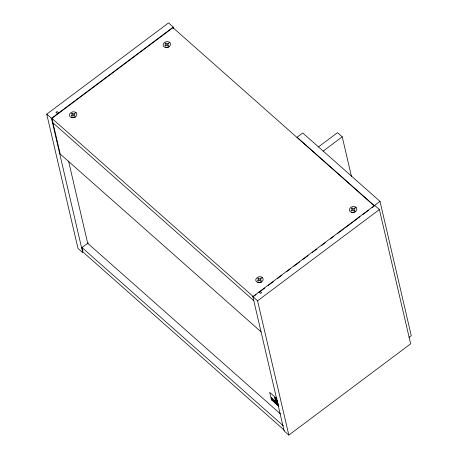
<?xml version="1.0" encoding="UTF-8"?>
<svg xmlns="http://www.w3.org/2000/svg" width="458" height="458" viewBox="0 0 458 458"><rect width="100%" height="100%" fill="white"/><g stroke="black" fill="none" stroke-linecap="round" stroke-linejoin="round"><path stroke-width="0.69" d="M46.745 114.162L51.468 118.341L82.721 252.639L77.997 248.459L46.745 114.162L168.561 22.9L173.284 27.079L173.605 28.47M51.468 118.341L173.284 27.079M261.071 331.838L60.216 154.031L51.92 118.359L172.975 27.663L374.363 205.945L372.079 207.657M284.418 430.337L83.03 252.055L81.982 247.555L88.262 242.849M318.482 146.909L337.517 132.648L342.24 136.828L351.469 176.49M323.205 151.088L342.24 136.828M374.673 205.361L379.39 209.541L410.643 343.838L288.826 435.1L284.109 430.921L252.856 296.624L380.003 201.371L302.749 132.98L297.042 137.257L374.289 205.648M256.159 294.5L253.308 296.641L51.92 118.359M259.016 292.364L264.724 288.088M268.153 285.517L273.294 281.67M277.29 278.676L281.859 275.252M286.427 271.829L290.424 268.835M293.847 266.27L299.561 261.987M302.984 259.423L308.125 255.57M312.121 252.576L316.69 249.158M321.258 245.734L325.254 242.74M330.395 238.887L333.819 236.322M337.815 233.328L343.529 229.052M344.668 228.193L352.66 222.204M353.805 221.346L360.085 216.645M362.942 214.504L368.65 210.228M288.826 435.1L257.573 300.803L379.39 209.541M408.971 337.374L411.255 335.662L380.003 201.371M168.979 46.853L166.214 47.609M75.335 117.013L72.564 117.769M355.265 211.768L352.5 212.523M261.621 281.928L258.85 282.678M277.817 402.874L275.424 400.601C279.3 404.935 277.376 400.235 275.149 399.422L275.069 399.084L277.25 401.065M169.179 42.113L169.838 42.623M355.46 207.022L356.124 207.537M75.53 112.267L76.194 112.782M261.816 277.182L262.48 277.697M58.698 112.926L57.124 111.529L55.985 112.387L57.559 113.779M260.087 291.208L261.661 292.599L260.522 293.458L258.947 292.061M252.856 296.624L257.573 300.803M52.962 122.853L253.818 300.666M277.01 398.855L269.67 392.357L271.411 399.851L278.756 406.349M277.548 400.59L276.5 399.662C276.792 398.397 273.815 395.655 274.943 398.552L277.182 400.532M278.893 406.206L277.582 404.254L277.153 404.666L276.729 404.294L277.302 403.773L276.157 401.752L277.445 403.675L277.863 403.263L278.281 403.635L277.725 404.151L278.309 405.181M87.696 243.278L280.514 413.975M81.982 247.555L283.37 425.843M277.571 401.477L277.817 401.912M68.568 161.096L87.839 243.896M273.672 401.128L271.989 400.097L271.394 397.538C271.812 397.893 273.918 399.571 273.037 399.954A0.985 0.298 53.2 0 1 273.569 400.739L273.672 401.128M276.18 403.132L276.048 403.452A1.489 0.447 53.2 0 1 275.762 403.395L275.029 402.788A1.546 0.464 53.2 0 1 274.479 402.067L274.021 400.097A1.529 0.458 53.2 0 1 274.434 400.229L275.974 402.267A4.775 1.437 53.2 0 1 276.18 403.132M275.825 402.868L275.75 403.034A0.95 0.286 53.2 0 1 275.43 402.931C272.928 400.687 275.487 399.731 275.825 402.868M275.023 397.607L275.155 398.471L276.208 399.405L275.836 398.265L275.023 397.607M273.3 400.824L272.281 400.137L272.069 399.216L273.3 400.824M72.135 113.235L71.374 113.802L72.478 114.781L71.139 115.782L71.774 116.343L73.108 115.342L74.213 116.315L74.975 115.748L73.87 114.769L75.204 113.767L74.574 113.212L73.24 114.208L72.135 113.235M165.785 43.075L165.017 43.647L166.122 44.621L164.788 45.623L165.418 46.184L166.752 45.182L167.857 46.161L168.624 45.588L167.519 44.609L168.853 43.607L168.223 43.052L166.884 44.054L165.785 43.075M258.421 278.143L257.659 278.716L258.759 279.695L257.425 280.697L258.054 281.252L259.394 280.256L260.499 281.229L261.26 280.657L260.155 279.683L261.489 278.682L260.86 278.12L259.526 279.122L258.421 278.143M352.065 207.989L351.303 208.556L352.408 209.535L351.074 210.537L351.704 211.092L353.038 210.096L354.143 211.069L354.904 210.503L353.799 209.524L355.139 208.522L354.509 207.966L353.17 208.963L352.065 207.989M272.957 399.599L272.006 398.947L271.817 398.128L272.957 399.599M165.286 47.46A3.75 2.948 -13.1 0 0 170.513 44.008A3.75 2.948 -13.1 0 0 164.657 42.376A3.75 2.948 -13.1 0 0 165.286 47.46M351.572 212.375A3.75 2.948 -13.1 0 0 356.799 208.922A3.75 2.948 -13.1 0 0 350.942 207.291A3.75 2.948 -13.1 0 0 351.572 212.375M71.637 117.62A3.75 2.948 -13.1 0 0 76.87 114.168A3.75 2.948 -13.1 0 0 71.013 112.536A3.75 2.948 -13.1 0 0 71.637 117.62M257.923 282.534A3.75 2.948 -13.1 0 0 263.155 279.082A3.75 2.948 -13.1 0 0 257.299 277.451A3.75 2.948 -13.1 0 0 257.923 282.534"/></g></svg>
